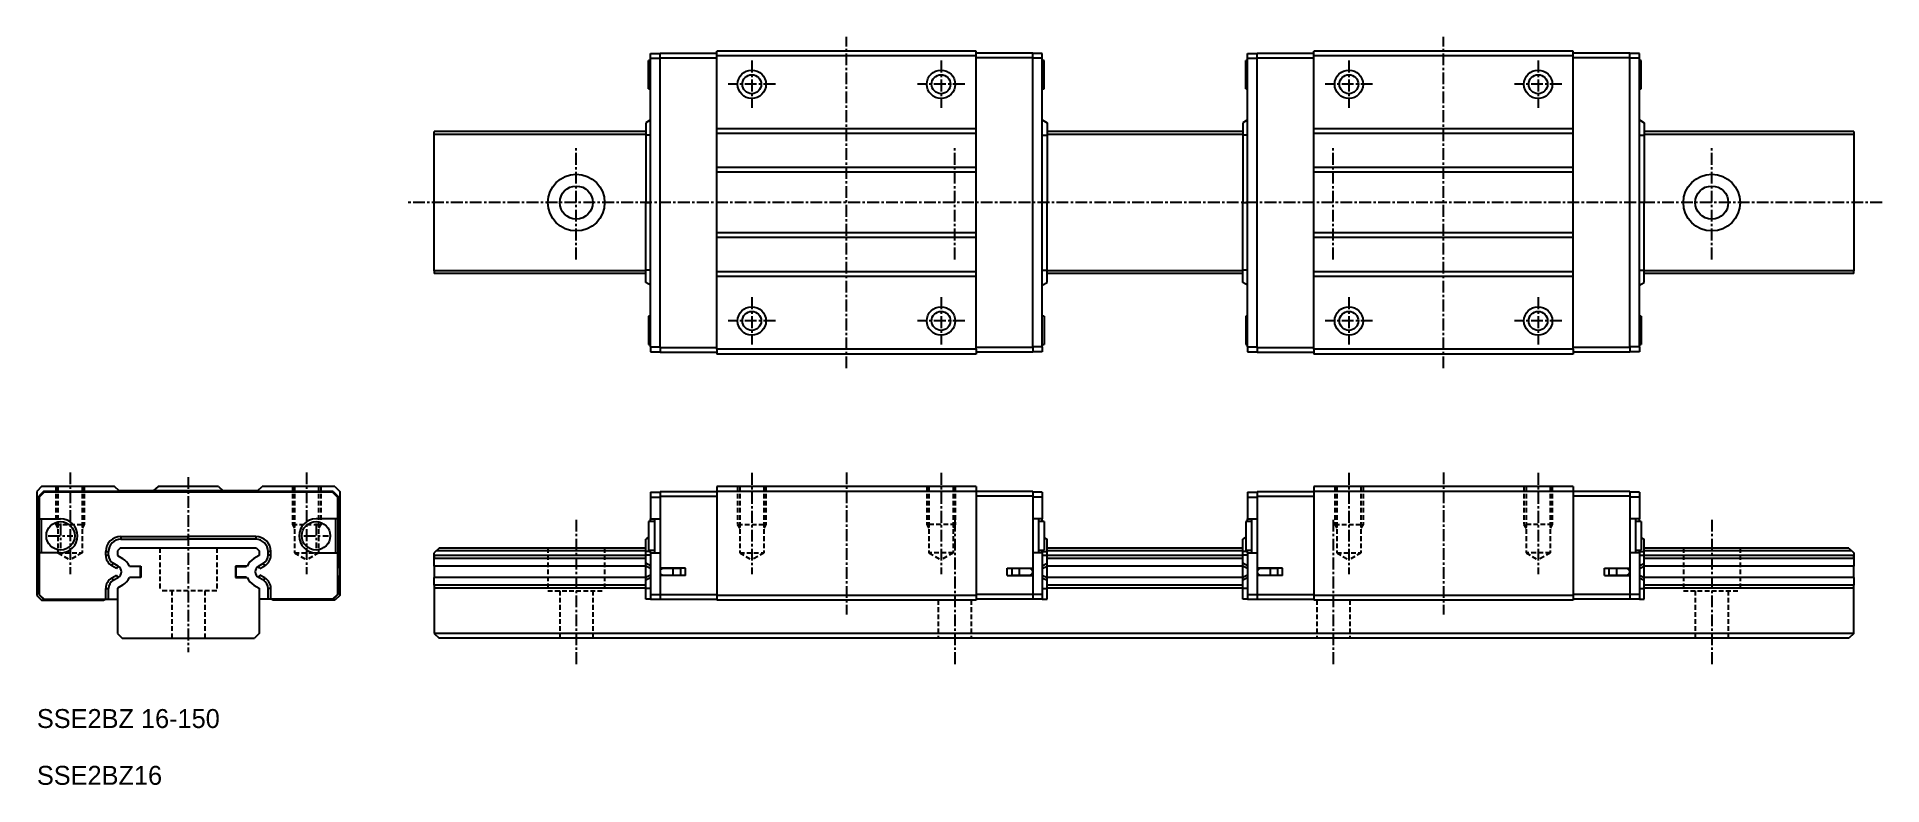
# Model space of a CAD drawing. Extents: x 10 to 205, y 10 to 89.
import ezdxf

# ---------------------------------------------------------------- set-up
doc = ezdxf.new("R2010")
doc.units = 0
doc.linetypes.add('CENTER', pattern=[2, 1.25, -0.25, 0.25, -0.25])
doc.linetypes.add('DASHED', pattern=[0.75, 0.5, -0.25])
doc.layers.get('0').update_dxf_attribs({"linetype": 'CONTINUOUS'})
doc.layers.add('CENTER', color=1, linetype='CENTER')

msp = doc.modelspace()

# ---------------------------------------------------------------- linework, layer by layer
at = {"color": 7, "linetype": 'CONTINUOUS'}
for p, q in [((74.65, 83.5), (74.65, 86.5)), ((74.85, 86.5), (74.65, 86.5)), ((74.85, 87.25), (75.85, 87.25)), ((74.85, 86.75), (74.85, 87.25)), ((74.85, 56.25), (74.85, 86.75)), ((74.85, 86.75), (75.85, 86.75)), ((75.85, 87.3), (81.85, 87.3)), ((75.85, 86.8), (75.85, 87.3)), ((75.85, 56.2), (75.85, 86.8)), ((75.85, 86.8), (81.85, 86.8)), ((109.25, 87.5), (81.85, 87.5)), ((81.85, 87), (81.85, 87.5)), ((81.85, 56), (81.85, 87)), ((109.25, 87), (81.85, 87)), ((109.25, 87), (109.25, 87.5)), ((115.25, 87.3), (109.25, 87.3)), ((109.25, 56), (109.25, 87)), ((115.25, 86.8), (109.25, 86.8)), ((115.25, 86.8), (115.25, 87.3)), ((116.25, 87.25), (115.25, 87.25)), ((115.25, 56.2), (115.25, 86.8)), ((116.25, 86.75), (115.25, 86.75)), ((116.25, 86.75), (116.25, 87.25)), ((116.25, 56.25), (116.25, 86.75)), ((116.45, 86.5), (116.25, 86.5)), ((116.45, 83.5), (116.45, 86.5)), ((137.75, 83.5), (137.75, 86.5)), ((137.95, 86.5), (137.75, 86.5)), ((137.95, 86.75), (137.95, 87.25)), ((137.95, 87.25), (138.95, 87.25)), ((137.95, 56.25), (137.95, 86.75)), ((137.95, 86.75), (138.95, 86.75)), ((138.95, 87.3), (144.95, 87.3)), ((138.95, 86.8), (138.95, 87.3)), ((138.95, 56.2), (138.95, 86.8)), ((138.95, 86.8), (144.95, 86.8)), ((172.35, 87.5), (144.95, 87.5)), ((144.95, 87), (144.95, 87.5)), ((172.35, 87), (144.95, 87)), ((144.95, 56), (144.95, 87)), ((172.35, 87), (172.35, 87.5)), ((178.35, 87.3), (172.35, 87.3)), ((172.35, 56), (172.35, 87)), ((178.35, 86.8), (172.35, 86.8)), ((178.35, 86.8), (178.35, 87.3)), ((179.35, 87.25), (178.35, 87.25)), ((178.35, 56.2), (178.35, 86.8)), ((179.35, 86.75), (178.35, 86.75)), ((179.35, 86.75), (179.35, 87.25)), ((179.35, 56.25), (179.35, 86.75)), ((179.55, 86.5), (179.35, 86.5)), ((179.55, 83.5), (179.55, 86.5)), ((74.65, 83.5), (74.85, 83.5)), ((116.25, 83.5), (116.45, 83.5)), ((137.75, 83.5), (137.95, 83.5)), ((179.35, 83.5), (179.55, 83.5)), ((74.85, 80.23), (74.35, 79.93)), ((116.25, 80.23), (116.75, 79.93)), ((137.95, 80.23), (137.45, 79.93)), ((179.35, 80.23), (179.85, 79.93)), ((74.35, 79), (52, 79)), ((52, 78.7), (52, 79)), ((74.35, 78.7), (52, 78.7)), ((52, 64.3), (52, 78.7)), ((74.35, 79.93), (74.35, 78.63)), ((74.35, 78.63), (74.35, 71.5)), ((74.85, 78.63), (74.35, 78.63)), ((109.25, 79.3), (81.85, 79.3)), ((109.25, 78.8), (81.85, 78.8)), ((116.25, 78.63), (116.75, 78.63)), ((116.75, 79.93), (116.75, 78.63)), ((137.45, 79), (116.75, 79)), ((137.45, 78.7), (116.75, 78.7)), ((116.75, 78.63), (116.75, 71.5)), ((137.45, 79.93), (137.45, 78.63)), ((137.45, 78.63), (137.45, 71.5)), ((137.95, 78.63), (137.45, 78.63)), ((172.35, 79.3), (144.95, 79.3)), ((172.35, 78.8), (144.95, 78.8)), ((179.35, 78.63), (179.85, 78.63)), ((179.85, 79.93), (179.85, 78.63)), ((202, 79), (179.85, 79)), ((202, 78.7), (179.85, 78.7)), ((179.85, 78.63), (179.85, 71.5)), ((202, 79), (202, 78.7)), ((202, 78.7), (202, 64.3)), ((109.25, 75.2), (81.85, 75.2)), ((109.25, 74.7), (81.85, 74.7)), ((172.35, 75.2), (144.95, 75.2)), ((172.35, 74.7), (144.95, 74.7)), ((74.35, 64.37), (74.35, 71.5)), ((74.35, 71.5), (74.85, 71.5)), ((116.75, 71.5), (116.25, 71.5)), ((116.75, 64.37), (116.75, 71.5)), ((137.45, 64.37), (137.45, 71.5)), ((137.45, 71.5), (137.95, 71.5)), ((179.85, 71.5), (179.35, 71.5)), ((179.85, 64.37), (179.85, 71.5)), ((109.25, 68.3), (81.85, 68.3)), ((172.35, 68.3), (144.95, 68.3)), ((109.25, 67.8), (81.85, 67.8)), ((172.35, 67.8), (144.95, 67.8)), ((74.35, 63.07), (74.35, 64.37)), ((74.85, 64.37), (74.35, 64.37)), ((116.25, 64.37), (116.75, 64.37)), ((116.75, 63.07), (116.75, 64.37)), ((137.95, 64.37), (137.45, 64.37)), ((137.45, 63.07), (137.45, 64.37)), ((179.35, 64.37), (179.85, 64.37)), ((179.85, 63.07), (179.85, 64.37)), ((74.35, 64.3), (52, 64.3)), ((52, 64.3), (52, 64)), ((74.35, 64), (52, 64)), ((74.85, 62.77), (74.35, 63.07)), ((109.25, 64.2), (81.85, 64.2)), ((109.25, 63.7), (81.85, 63.7)), ((116.25, 62.77), (116.75, 63.07)), ((137.45, 64.3), (116.75, 64.3)), ((137.45, 64), (116.75, 64)), ((137.95, 62.77), (137.45, 63.07)), ((172.35, 64.2), (144.95, 64.2)), ((172.35, 63.7), (144.95, 63.7)), ((179.35, 62.77), (179.85, 63.07)), ((202, 64.3), (179.85, 64.3)), ((202, 64), (179.85, 64)), ((202, 64), (202, 64.3)), ((74.65, 59.5), (74.65, 56.5)), ((74.85, 59.5), (74.65, 59.5)), ((116.45, 59.5), (116.25, 59.5)), ((116.45, 59.5), (116.45, 56.5)), ((137.75, 59.5), (137.75, 56.5)), ((137.95, 59.5), (137.75, 59.5)), ((179.55, 59.5), (179.35, 59.5)), ((179.55, 59.5), (179.55, 56.5)), ((74.65, 56.5), (74.85, 56.5)), ((74.85, 56.25), (74.85, 55.75)), ((74.85, 56.25), (75.85, 56.25)), ((74.85, 55.75), (75.85, 55.75)), ((75.85, 56.2), (75.85, 55.7)), ((75.85, 56.2), (81.85, 56.2)), ((75.85, 55.7), (81.85, 55.7)), ((109.25, 56), (81.85, 56)), ((81.85, 56), (81.85, 55.5)), ((109.25, 55.5), (81.85, 55.5)), ((115.25, 56.2), (109.25, 56.2)), ((109.25, 56), (109.25, 55.5)), ((115.25, 55.7), (109.25, 55.7)), ((116.25, 56.25), (115.25, 56.25)), ((115.25, 56.2), (115.25, 55.7)), ((116.25, 55.75), (115.25, 55.75)), ((116.25, 56.5), (116.45, 56.5)), ((116.25, 56.25), (116.25, 55.75)), ((137.75, 56.5), (137.95, 56.5)), ((137.95, 56.25), (138.95, 56.25)), ((137.95, 56.25), (137.95, 55.75)), ((137.95, 55.75), (138.95, 55.75)), ((138.95, 56.2), (144.95, 56.2)), ((138.95, 56.2), (138.95, 55.7)), ((138.95, 55.7), (144.95, 55.7)), ((172.35, 56), (144.95, 56)), ((144.95, 56), (144.95, 55.5)), ((172.35, 55.5), (144.95, 55.5)), ((178.35, 56.2), (172.35, 56.2)), ((172.35, 56), (172.35, 55.5)), ((178.35, 55.7), (172.35, 55.7)), ((179.35, 56.25), (178.35, 56.25)), ((178.35, 56.2), (178.35, 55.7)), ((179.35, 55.75), (178.35, 55.75)), ((179.35, 56.5), (179.55, 56.5)), ((179.35, 56.25), (179.35, 55.75)), ((10.5, 41.5), (10, 41)), ((10, 41), (10, 30)), ((10.7, 41), (10.2, 40.5)), ((18.2, 41.5), (10.5, 41.5)), ((41.3, 41), (10.7, 41)), ((18.7, 41.05), (18.2, 41.5)), ((33.3, 41.05), (18.7, 41.05)), ((22.8, 41.5), (22.3, 41.05)), ((29.2, 41.5), (22.8, 41.5)), ((29.2, 41.5), (29.7, 41.05)), ((33.3, 41.05), (33.8, 41.5)), ((41.5, 41.5), (33.8, 41.5)), ((41.3, 41), (41.8, 40.5)), ((41.5, 41.5), (42, 41)), ((42, 41), (42, 30)), ((75.85, 41), (81.85, 41)), ((75.85, 41), (75.85, 40.5)), ((109.25, 41.5), (81.85, 41.5)), ((81.85, 41.5), (81.85, 41)), ((81.85, 41), (81.85, 30)), ((109.25, 41), (81.85, 41)), ((109.25, 41.5), (109.25, 41)), ((109.25, 41), (109.25, 30)), ((115.25, 41), (109.25, 41)), ((115.25, 41), (115.25, 40.5)), ((138.95, 41), (144.95, 41)), ((138.95, 41), (138.95, 40.5)), ((172.35, 41.5), (144.95, 41.5)), ((144.95, 41.5), (144.95, 41)), ((172.35, 41), (144.95, 41)), ((144.95, 41), (144.95, 30)), ((172.35, 41.5), (172.35, 41)), ((172.35, 41), (172.35, 30)), ((178.35, 41), (172.35, 41)), ((178.35, 41), (178.35, 40.5)), ((10.2, 40.5), (10.2, 32.9)), ((10.75, 40.9), (10.25, 40.4)), ((10.25, 40.4), (10.25, 38.1)), ((41.25, 40.9), (10.75, 40.9)), ((41.25, 40.9), (41.75, 40.4)), ((41.75, 40.4), (41.75, 38.1)), ((41.8, 40.5), (41.8, 32.9)), ((74.85, 40.9), (75.85, 40.9)), ((74.85, 40.9), (74.85, 40.4)), ((74.85, 40.4), (74.85, 38.1)), ((74.85, 40.4), (75.85, 40.4)), ((75.85, 40.5), (75.85, 32.9)), ((75.85, 40.5), (81.85, 40.5)), ((115.25, 40.5), (109.25, 40.5)), ((116.25, 40.9), (115.25, 40.9)), ((115.25, 40.5), (115.25, 32.9)), ((116.25, 40.4), (115.25, 40.4)), ((116.25, 40.9), (116.25, 40.4)), ((116.25, 40.4), (116.25, 38.1)), ((137.95, 40.9), (137.95, 40.4)), ((137.95, 40.9), (138.95, 40.9)), ((137.95, 40.4), (137.95, 38.1)), ((137.95, 40.4), (138.95, 40.4)), ((138.95, 40.5), (138.95, 32.9)), ((138.95, 40.5), (144.95, 40.5)), ((178.35, 40.5), (172.35, 40.5)), ((179.35, 40.9), (178.35, 40.9)), ((178.35, 40.5), (178.35, 32.9)), ((179.35, 40.4), (178.35, 40.4)), ((179.35, 40.9), (179.35, 40.4)), ((179.35, 40.4), (179.35, 38.1)), ((10.25, 38.1), (12.5, 38.1)), ((10.45, 38.1), (10.45, 34.5)), ((41.75, 38.1), (39.5, 38.1)), ((41.55, 38.1), (41.55, 34.5)), ((74.65, 37.8), (74.65, 34.8)), ((75.25, 37.8), (74.65, 37.8)), ((74.85, 38.1), (75.85, 38.1)), ((74.85, 37.8), (74.85, 38.1)), ((75.25, 38.1), (75.25, 34.5)), ((116.25, 38.1), (115.25, 38.1)), ((115.85, 38.1), (115.85, 34.5)), ((116.45, 37.8), (115.85, 37.8)), ((116.25, 37.8), (116.25, 38.1)), ((116.45, 37.8), (116.45, 34.8)), ((137.75, 37.8), (137.75, 34.8)), ((138.35, 37.8), (137.75, 37.8)), ((137.95, 37.8), (137.95, 38.1)), ((137.95, 38.1), (138.95, 38.1)), ((138.35, 38.1), (138.35, 34.5)), ((179.35, 38.1), (178.35, 38.1)), ((178.95, 38.1), (178.95, 34.5)), ((179.55, 37.8), (178.95, 37.8)), ((179.35, 37.8), (179.35, 38.1)), ((179.55, 37.8), (179.55, 34.8)), ((18.87, 36.23), (26, 36.23)), ((18.87, 36.23), (18.87, 35.93)), ((18.87, 35.93), (26, 35.93)), ((33.13, 36.23), (26, 36.23)), ((26, 35.93), (26, 36.23)), ((33.13, 35.93), (26, 35.93)), ((33.13, 36.23), (33.13, 35.93)), ((74.65, 36.11), (74.35, 35.93)), ((74.35, 34.63), (74.35, 35.93)), ((116.45, 36.11), (116.75, 35.93)), ((116.75, 34.63), (116.75, 35.93)), ((137.75, 36.11), (137.45, 35.93)), ((137.45, 34.63), (137.45, 35.93)), ((179.55, 36.11), (179.85, 35.93)), ((179.85, 34.63), (179.85, 35.93)), ((10.25, 34.5), (10.25, 30.1)), ((12.5, 34.5), (10.25, 34.5)), ((17.27, 34.63), (17.57, 34.63)), ((17.27, 34.264275), (17.27, 34.63)), ((17.27, 34.264275), (17.57, 34.264275)), ((17.57, 34.264275), (17.57, 34.63)), ((17.92, 33.138442), (18.07, 33.39825)), ((18.575814, 33.106218), (18.07, 33.39825)), ((18.8, 35), (18.5, 34.7)), ((18.5, 34.7), (18.5, 34.223861)), ((18.5, 34.223861), (19.06, 33.900544)), ((33.2, 35), (18.8, 35)), ((33.5, 34.223861), (32.94, 33.900544)), ((33.2, 35), (33.5, 34.7)), ((33.424186, 33.106218), (33.93, 33.39825)), ((33.5, 34.7), (33.5, 34.223861)), ((34.08, 33.138442), (33.93, 33.39825)), ((34.43, 34.264275), (34.43, 34.63)), ((34.73, 34.63), (34.43, 34.63)), ((34.73, 34.264275), (34.43, 34.264275)), ((34.73, 34.264275), (34.73, 34.63)), ((39.5, 34.5), (41.75, 34.5)), ((41.75, 34.5), (41.75, 30.1)), ((52.5, 35), (52, 34.5)), ((52, 33.1), (52, 34.5)), ((74.35, 34.223861), (52, 34.223861)), ((52, 34.223861), (52, 33.900544)), ((74.35, 33.900544), (52, 33.900544)), ((74.35, 34.7), (52.2, 34.7)), ((74.35, 35), (52.5, 35)), ((74.85, 34.63), (74.35, 34.63)), ((74.35, 34.264275), (74.35, 34.63)), ((74.35, 33.39825), (74.35, 34.264275)), ((74.85, 34.264275), (74.35, 34.264275)), ((74.85, 33.138442), (74.35, 33.39825)), ((74.35, 33.106218), (74.35, 33.39825)), ((74.65, 34.8), (75.25, 34.8)), ((74.85, 34.5), (74.85, 34.8)), ((74.85, 34.5), (74.85, 30.1)), ((74.85, 34.5), (75.85, 34.5)), ((116.25, 34.5), (115.25, 34.5)), ((115.85, 34.8), (116.45, 34.8)), ((116.25, 34.5), (116.25, 34.8)), ((116.25, 34.63), (116.75, 34.63)), ((116.25, 34.5), (116.25, 30.1)), ((116.25, 34.264275), (116.75, 34.264275)), ((116.25, 33.138442), (116.75, 33.39825)), ((137.45, 35), (116.75, 35)), ((137.45, 34.7), (116.75, 34.7)), ((116.75, 34.264275), (116.75, 34.63)), ((116.75, 33.39825), (116.75, 34.264275)), ((137.45, 34.223861), (116.75, 34.223861)), ((137.45, 33.900544), (116.75, 33.900544)), ((116.75, 33.106218), (116.75, 33.39825)), ((137.45, 34.264275), (137.45, 34.63)), ((137.95, 34.63), (137.45, 34.63)), ((137.95, 34.264275), (137.45, 34.264275)), ((137.45, 33.39825), (137.45, 34.264275)), ((137.45, 33.106218), (137.45, 33.39825)), ((137.95, 33.138442), (137.45, 33.39825)), ((137.75, 34.8), (138.35, 34.8)), ((137.95, 34.5), (137.95, 34.8)), ((137.95, 34.5), (137.95, 30.1)), ((137.95, 34.5), (138.95, 34.5)), ((179.35, 34.5), (178.35, 34.5)), ((178.95, 34.8), (179.55, 34.8)), ((179.35, 34.5), (179.35, 34.8)), ((179.35, 34.63), (179.85, 34.63)), ((179.35, 34.5), (179.35, 30.1)), ((179.35, 34.264275), (179.85, 34.264275)), ((179.35, 33.138442), (179.85, 33.39825)), ((201.5, 35), (179.85, 35)), ((201.8, 34.7), (179.85, 34.7)), ((179.85, 34.264275), (179.85, 34.63)), ((179.85, 33.39825), (179.85, 34.264275)), ((202, 34.223861), (179.85, 34.223861)), ((202, 33.900544), (179.85, 33.900544)), ((179.85, 33.106218), (179.85, 33.39825)), ((201.5, 35), (202, 34.5)), ((202, 34.5), (202, 33.1)), ((202, 33.900544), (202, 34.223861)), ((10.2, 32.1), (10.2, 32.9)), ((10.2, 32.9), (10.25, 32.9)), ((10.2, 32.1), (10.2, 30.1)), ((10.2, 32.1), (10.25, 32.1)), ((18.425814, 32.84641), (17.92, 33.138442)), ((17.92, 31.861558), (18.425814, 32.15359)), ((17.92, 31.861558), (18.07, 31.60175)), ((18.07, 31.60175), (18.575814, 31.893782)), ((18.425814, 32.84641), (18.575814, 33.106218)), ((18.425814, 32.15359), (18.575814, 31.893782)), ((19.782271, 33.1), (21, 33.1)), ((21, 31.9), (19.782271, 31.9)), ((19.879145, 33.049999), (19.858567, 33.100219)), ((19.858585, 31.899825), (19.879143, 31.950002)), ((20.95, 33.05), (19.879148, 33.05)), ((19.879148, 31.95), (20.95, 31.95)), ((20.95, 31.95), (20.95, 33.05)), ((21, 33.1), (21, 31.9)), ((32.217729, 33.1), (31, 33.1)), ((31, 33.1), (31, 31.9)), ((31, 31.9), (32.217729, 31.9)), ((31.05, 31.95), (31.05, 33.05)), ((31.05, 33.05), (32.120852, 33.05)), ((32.120852, 31.95), (31.05, 31.95)), ((32.120855, 33.049999), (32.141433, 33.100219)), ((32.141415, 31.899825), (32.120857, 31.950002)), ((33.574186, 32.84641), (33.424186, 33.106218)), ((33.574186, 32.15359), (33.424186, 31.893782)), ((33.93, 31.60175), (33.424186, 31.893782)), ((33.574186, 32.84641), (34.08, 33.138442)), ((34.08, 31.861558), (33.574186, 32.15359)), ((34.08, 31.861558), (33.93, 31.60175)), ((41.8, 32.9), (41.75, 32.9)), ((41.8, 32.1), (41.75, 32.1)), ((41.8, 32.1), (41.8, 32.9)), ((41.8, 32.1), (41.8, 30.1)), ((74.35, 33.1), (52, 33.1)), ((52, 33.1), (52, 31.9)), ((74.35, 31.9), (52, 31.9)), ((52, 31.099456), (52, 31.9)), ((74.85, 32.84641), (74.35, 33.106218)), ((74.35, 31.893782), (74.35, 33.106218)), ((74.85, 32.15359), (74.35, 31.893782)), ((74.35, 31.60175), (74.35, 31.893782)), ((74.85, 31.861558), (74.35, 31.60175)), ((74.35, 30.735725), (74.35, 31.60175)), ((78.55, 32.9), (75.85, 32.9)), ((75.85, 32.9), (75.85, 32.1)), ((75.85, 32.1), (75.85, 30.1)), ((78.55, 32.1), (75.85, 32.1)), ((77.25, 32.85), (76.2, 32.85)), ((77.25, 32.85), (76.2, 32.85)), ((76.2, 32.15), (77.25, 32.15)), ((76.2, 32.15), (77.25, 32.15)), ((76.65, 32.85), (76.65, 32.9)), ((76.65, 32.1), (76.65, 32.15)), ((77.110586, 32.85), (77.110586, 32.9)), ((77.110586, 32.1), (77.110586, 32.15)), ((77.25, 32.5), (77.25, 32.85)), ((78.05, 32.85), (77.25, 32.85)), ((78.05, 32.85), (77.25, 32.85)), ((77.25, 32.5), (77.25, 32.85)), ((77.25, 32.15), (77.25, 32.5)), ((77.25, 32.15), (77.25, 32.5)), ((77.25, 32.15), (78.05, 32.15)), ((77.25, 32.15), (78.05, 32.15)), ((78.05, 32.5), (78.05, 32.85)), ((78.05, 32.5), (78.05, 32.85)), ((78.05, 32.15), (78.05, 32.5)), ((78.05, 32.15), (78.05, 32.5)), ((78.55, 32.1), (78.55, 32.9)), ((112.55, 32.9), (115.25, 32.9)), ((112.55, 32.1), (112.55, 32.9)), ((112.55, 32.1), (115.25, 32.1)), ((113.05, 32.5), (113.05, 32.85)), ((113.85, 32.85), (113.05, 32.85)), ((113.05, 32.15), (113.05, 32.5)), ((113.05, 32.15), (113.85, 32.15)), ((114.9, 32.85), (113.85, 32.85)), ((113.85, 32.5), (113.85, 32.85)), ((113.85, 32.15), (113.85, 32.5)), ((113.85, 32.15), (114.9, 32.15)), ((113.989414, 32.85), (113.989414, 32.9)), ((113.989414, 32.1), (113.989414, 32.15)), ((114.45, 32.85), (114.45, 32.9)), ((114.45, 32.1), (114.45, 32.15)), ((115.25, 32.9), (115.25, 32.1)), ((115.25, 32.1), (115.25, 30.1)), ((116.25, 32.84641), (116.75, 33.106218)), ((116.25, 32.15359), (116.75, 31.893782)), ((116.25, 31.861558), (116.75, 31.60175)), ((116.75, 31.893782), (116.75, 33.106218)), ((137.45, 33.1), (116.75, 33.1)), ((137.45, 31.9), (116.75, 31.9)), ((116.75, 31.60175), (116.75, 31.893782)), ((116.75, 30.735725), (116.75, 31.60175)), ((137.45, 31.893782), (137.45, 33.106218)), ((137.95, 32.84641), (137.45, 33.106218)), ((137.95, 32.15359), (137.45, 31.893782)), ((137.45, 31.60175), (137.45, 31.893782)), ((137.95, 31.861558), (137.45, 31.60175)), ((137.45, 30.735725), (137.45, 31.60175)), ((141.65, 32.9), (138.95, 32.9)), ((138.95, 32.9), (138.95, 32.1)), ((141.65, 32.1), (138.95, 32.1)), ((138.95, 32.1), (138.95, 30.1)), ((140.35, 32.85), (139.3, 32.85)), ((140.35, 32.85), (139.3, 32.85)), ((139.3, 32.15), (140.35, 32.15)), ((139.3, 32.15), (140.35, 32.15)), ((139.75, 32.85), (139.75, 32.9)), ((139.75, 32.1), (139.75, 32.15)), ((140.210586, 32.85), (140.210586, 32.9)), ((140.210586, 32.1), (140.210586, 32.15)), ((140.35, 32.5), (140.35, 32.85)), ((141.15, 32.85), (140.35, 32.85)), ((141.15, 32.85), (140.35, 32.85)), ((140.35, 32.5), (140.35, 32.85)), ((140.35, 32.15), (140.35, 32.5)), ((140.35, 32.15), (140.35, 32.5)), ((140.35, 32.15), (141.15, 32.15)), ((140.35, 32.15), (141.15, 32.15)), ((141.15, 32.5), (141.15, 32.85)), ((141.15, 32.5), (141.15, 32.85)), ((141.15, 32.15), (141.15, 32.5)), ((141.15, 32.15), (141.15, 32.5)), ((141.65, 32.1), (141.65, 32.9)), ((175.65, 32.9), (178.35, 32.9)), ((175.65, 32.1), (175.65, 32.9)), ((175.65, 32.1), (178.35, 32.1)), ((176.95, 32.85), (176.15, 32.85)), ((176.15, 32.5), (176.15, 32.85)), ((176.15, 32.15), (176.15, 32.5)), ((176.15, 32.15), (176.95, 32.15)), ((178, 32.85), (176.95, 32.85)), ((176.95, 32.5), (176.95, 32.85)), ((176.95, 32.15), (176.95, 32.5)), ((176.95, 32.15), (178, 32.15)), ((177.089414, 32.85), (177.089414, 32.9)), ((177.089414, 32.1), (177.089414, 32.15)), ((177.55, 32.85), (177.55, 32.9)), ((177.55, 32.1), (177.55, 32.15)), ((178.35, 32.9), (178.35, 32.1)), ((178.35, 32.1), (178.35, 30.1)), ((179.35, 32.84641), (179.85, 33.106218)), ((179.35, 32.15359), (179.85, 31.893782)), ((179.35, 31.861558), (179.85, 31.60175)), ((179.85, 31.893782), (179.85, 33.106218)), ((202, 33.1), (179.85, 33.1)), ((202, 31.9), (179.85, 31.9)), ((179.85, 31.60175), (179.85, 31.893782)), ((179.85, 30.735725), (179.85, 31.60175)), ((202, 31.9), (202, 33.1)), ((202, 31.9), (202, 31.099456)), ((10, 30), (10.5, 29.5)), ((10.2, 30.1), (10.7, 29.6)), ((10.25, 30.1), (10.75, 29.6)), ((10.5, 29.5), (17.027747, 29.5)), ((10.7, 29.6), (10.75, 29.6)), ((10.75, 29.6), (17.27, 29.6)), ((17.027747, 29.5), (17.242197, 29.6)), ((17.27, 29.6), (17.27, 30.735725)), ((17.27, 30.735725), (17.57, 30.735725)), ((17.27, 29.6), (17.57, 29.6)), ((17.57, 29.6), (17.57, 30.735725)), ((17.57, 29.6), (18.5, 29.6)), ((19.06, 31.099456), (18.5, 30.776139)), ((18.5, 30.776139), (18.5, 26)), ((32.94, 31.099456), (33.5, 30.776139)), ((33.5, 30.776139), (33.5, 26)), ((34.43, 29.6), (33.5, 29.6)), ((34.43, 29.6), (34.43, 30.735725)), ((34.73, 30.735725), (34.43, 30.735725)), ((34.73, 29.6), (34.43, 29.6)), ((34.73, 29.6), (34.73, 30.735725)), ((41.25, 29.6), (34.73, 29.6)), ((34.972253, 29.5), (34.757803, 29.6)), ((41.5, 29.5), (34.972253, 29.5)), ((41.75, 30.1), (41.25, 29.6)), ((41.3, 29.6), (41.25, 29.6)), ((41.8, 30.1), (41.3, 29.6)), ((42, 30), (41.5, 29.5)), ((74.35, 31.099456), (52, 31.099456)), ((52, 31.099456), (52, 30.776139)), ((74.35, 30.776139), (52, 30.776139)), ((52, 30.776139), (52, 26)), ((74.85, 30.735725), (74.35, 30.735725)), ((74.35, 29.6), (74.35, 30.735725)), ((74.85, 29.6), (74.35, 29.6)), ((74.85, 30.1), (75.85, 30.1)), ((74.85, 30.1), (74.85, 29.6)), ((74.85, 29.6), (75.85, 29.6)), ((75.85, 30.1), (81.85, 30.1)), ((75.85, 30.1), (75.85, 29.6)), ((75.85, 29.6), (81.85, 29.6)), ((109.25, 30), (81.85, 30)), ((81.85, 30), (81.85, 29.5)), ((109.25, 29.5), (81.85, 29.5)), ((115.25, 30.1), (109.25, 30.1)), ((109.25, 30), (109.25, 29.5)), ((115.25, 29.6), (109.25, 29.6)), ((116.25, 30.1), (115.25, 30.1)), ((115.25, 30.1), (115.25, 29.6)), ((116.25, 29.6), (115.25, 29.6)), ((116.25, 30.735725), (116.75, 30.735725)), ((116.25, 30.1), (116.25, 29.6)), ((116.25, 29.6), (116.75, 29.6)), ((137.45, 31.099456), (116.75, 31.099456)), ((137.45, 30.776139), (116.75, 30.776139)), ((116.75, 29.6), (116.75, 30.735725)), ((137.45, 29.6), (137.45, 30.735725)), ((137.95, 30.735725), (137.45, 30.735725)), ((137.95, 29.6), (137.45, 29.6)), ((137.95, 30.1), (137.95, 29.6)), ((137.95, 30.1), (138.95, 30.1)), ((137.95, 29.6), (138.95, 29.6)), ((138.95, 30.1), (144.95, 30.1)), ((138.95, 30.1), (138.95, 29.6)), ((138.95, 29.6), (144.95, 29.6)), ((172.35, 30), (144.95, 30)), ((144.95, 30), (144.95, 29.5)), ((172.35, 29.5), (144.95, 29.5)), ((178.35, 30.1), (172.35, 30.1)), ((172.35, 30), (172.35, 29.5)), ((178.35, 29.6), (172.35, 29.6)), ((178.35, 30.1), (178.35, 29.6)), ((179.35, 30.1), (178.35, 30.1)), ((179.35, 29.6), (178.35, 29.6)), ((179.35, 30.735725), (179.85, 30.735725)), ((179.35, 30.1), (179.35, 29.6)), ((179.35, 29.6), (179.85, 29.6)), ((202, 31.099456), (179.85, 31.099456)), ((202, 30.776139), (179.85, 30.776139)), ((179.85, 29.6), (179.85, 30.735725)), ((202, 30.776139), (202, 31.099456)), ((202, 26), (202, 30.776139)), ((18.5, 26), (19, 25.5)), ((19, 25.5), (33, 25.5)), ((33.5, 26), (33, 25.5)), ((202, 26), (52, 26)), ((52, 26), (52.5, 25.5)), ((201.5, 25.5), (52.5, 25.5)), ((202, 26), (201.5, 25.5))]:
    msp.add_line(p, q, dxfattribs=at)
at = {"color": 3, "linetype": 'DASHED'}
for p, q in [((12, 41.5), (12, 37.5)), ((12.225, 41.5), (12.225, 34.5)), ((14.775, 41.5), (14.775, 34.5)), ((15, 41.5), (15, 37.5)), ((37, 41.5), (37, 37.5)), ((37.225, 41.5), (37.225, 34.5)), ((39.775, 41.5), (39.775, 34.5)), ((40, 41.5), (40, 37.5)), ((84.05, 41.5), (84.05, 37.5)), ((84.275, 41.5), (84.275, 34.5)), ((86.825, 41.5), (86.825, 34.5)), ((87.05, 41.5), (87.05, 37.5)), ((104.05, 41.5), (104.05, 37.5)), ((104.275, 41.5), (104.275, 34.5)), ((106.825, 41.5), (106.825, 34.5)), ((107.05, 41.5), (107.05, 37.5)), ((147.15, 41.5), (147.15, 37.5)), ((147.375, 41.5), (147.375, 34.5)), ((149.925, 41.5), (149.925, 34.5)), ((150.15, 41.5), (150.15, 37.5)), ((167.15, 41.5), (167.15, 37.5)), ((167.375, 41.5), (167.375, 34.5)), ((169.925, 41.5), (169.925, 34.5)), ((170.15, 41.5), (170.15, 37.5)), ((12, 37.5), (12.225, 37.110289)), ((12, 37.5), (15, 37.5)), ((15, 37.5), (14.775, 37.110289)), ((37, 37.5), (40, 37.5)), ((37, 37.5), (37.225, 37.110289)), ((40, 37.5), (39.775, 37.110289)), ((84.05, 37.5), (87.05, 37.5)), ((84.05, 37.5), (84.275, 37.110289)), ((87.05, 37.5), (86.825, 37.110289)), ((107.05, 37.5), (104.05, 37.5)), ((104.05, 37.5), (104.275, 37.110289)), ((107.05, 37.5), (106.825, 37.110289)), ((147.15, 37.5), (150.15, 37.5)), ((147.15, 37.5), (147.375, 37.110289)), ((150.15, 37.5), (149.925, 37.110289)), ((170.15, 37.5), (167.15, 37.5)), ((167.15, 37.5), (167.375, 37.110289)), ((170.15, 37.5), (169.925, 37.110289)), ((12.225, 34.5), (14.775, 34.5)), ((12.225, 34.5), (13.5, 33.763878)), ((14.775, 34.5), (13.5, 33.763878)), ((23, 35), (23, 30.5)), ((29, 35), (29, 30.5)), ((37.225, 34.5), (38.5, 33.763878)), ((37.225, 34.5), (39.775, 34.5)), ((39.775, 34.5), (38.5, 33.763878)), ((64, 35), (64, 30.5)), ((70, 35), (70, 30.5)), ((84.275, 34.5), (86.825, 34.5)), ((84.275, 34.5), (85.55, 33.763878)), ((86.825, 34.5), (85.55, 33.763878)), ((106.825, 34.5), (104.275, 34.5)), ((104.275, 34.5), (105.55, 33.763878)), ((106.825, 34.5), (105.55, 33.763878)), ((147.375, 34.5), (149.925, 34.5)), ((147.375, 34.5), (148.65, 33.763878)), ((149.925, 34.5), (148.65, 33.763878)), ((167.375, 34.5), (168.65, 33.763878)), ((169.925, 34.5), (167.375, 34.5)), ((169.925, 34.5), (168.65, 33.763878)), ((184, 35), (184, 30.5)), ((190, 35), (190, 30.5)), ((29, 30.5), (23, 30.5)), ((24.25, 30.5), (24.25, 25.5)), ((27.75, 30.5), (27.75, 25.5)), ((64, 30.5), (70, 30.5)), ((65.25, 30.5), (65.25, 25.5)), ((68.75, 30.5), (68.75, 25.5)), ((105.25, 29.5), (105.25, 25.5)), ((108.75, 29.5), (108.75, 25.5)), ((145.25, 29.5), (145.25, 25.5)), ((148.75, 29.5), (148.75, 25.5)), ((184, 30.5), (190, 30.5)), ((185.25, 30.5), (185.25, 25.5)), ((188.75, 30.5), (188.75, 25.5))]:
    msp.add_line(p, q, dxfattribs=at)
at = {"color": 3, "linetype": 'CONTINUOUS'}
for centre in [(85.55, 84), (105.55, 84), (148.65, 84), (168.65, 84), (85.55, 59), (105.55, 59), (148.65, 59), (168.65, 59)]:
    msp.add_circle(centre, 1.5, dxfattribs=at)
at = {"color": 7, "linetype": 'CONTINUOUS'}
for centre, radius in [((85.55, 84), 1), ((105.55, 84), 1), ((148.65, 84), 1), ((168.65, 84), 1), ((67, 71.5), 3), ((187, 71.5), 3), ((67, 71.5), 1.75), ((187, 71.5), 1.75), ((85.55, 59), 1), ((105.55, 59), 1), ((148.65, 59), 1), ((168.65, 59), 1), ((12.5, 36.3), 1.5), ((39.5, 36.3), 1.5)]:
    msp.add_circle(centre, radius, dxfattribs=at)
for centre, radius, start, end in [((12.5, 36.3), 1.8, 270, 90), ((39.5, 36.3), 1.8, 90, 270), ((18.870023, 34.629977), 1.600023, 90.000833, 179.999167), ((18.87, 34.63), 1.3, 90, 180), ((33.129977, 34.629977), 1.600023, 0.000833, 89.999167), ((33.13, 34.63), 1.3, 0, 90), ((18.57, 34.264275), 1.3, 180, 240), ((18.57, 34.264275), 1, 180, 240), ((18.185, 32.385), 1.75, 24.115126, 60), ((33.815, 32.385), 1.75, 120, 155.884874), ((33.43, 34.264275), 1, 300, 0), ((33.43, 34.264275), 1.3, 300, 0), ((18.57, 30.735725), 1.3, 120, 180), ((18.57, 30.735725), 1, 120, 180), ((18.225814, 32.5), 0.7, 300, 60), ((18.185, 32.615), 1.75, 300, 335.884874), ((33.815, 32.615), 1.75, 204.115126, 240), ((33.774186, 32.5), 0.7, 120, 240), ((33.43, 30.735725), 1, 0, 60), ((33.43, 30.735725), 1.3, 0, 60), ((76.2, 32.5), 0.35, 90, 180), ((76.2, 32.5), 0.35, 90, 180), ((76.2, 32.5), 0.35, 180, 270), ((76.2, 32.5), 0.35, 180, 270), ((114.9, 32.5), 0.35, 0, 90), ((114.9, 32.5), 0.35, 270, 0), ((139.3, 32.5), 0.35, 90, 180), ((139.3, 32.5), 0.35, 90, 180), ((139.3, 32.5), 0.35, 180, 270), ((139.3, 32.5), 0.35, 180, 270), ((178, 32.5), 0.35, 0, 90), ((178, 32.5), 0.35, 270, 0)]:
    msp.add_arc(centre, radius, start, end, dxfattribs=at)
at = {"layer": 'CENTER', "color": 1, "linetype": 'CENTER'}
for p, q in [((95.55, 54), (95.55, 89)), ((158.65, 54), (158.65, 89)), ((85.55, 86.5), (85.55, 81.5)), ((105.55, 86.5), (105.55, 81.5)), ((148.65, 86.5), (148.65, 81.5)), ((168.65, 86.5), (168.65, 81.5)), ((88.05, 84), (83.05, 84)), ((108.05, 84), (103.05, 84)), ((151.15, 84), (146.15, 84)), ((171.15, 84), (166.15, 84)), ((67, 65.5), (67, 77.5)), ((107, 65.5), (107, 77.5)), ((147, 65.5), (147, 77.5)), ((187, 65.5), (187, 77.5)), ((205, 71.5), (49, 71.5)), ((85.55, 61.5), (85.55, 56.5)), ((105.55, 61.5), (105.55, 56.5)), ((148.65, 61.5), (148.65, 56.5)), ((168.65, 61.5), (168.65, 56.5)), ((88.05, 59), (83.05, 59)), ((108.05, 59), (103.05, 59)), ((151.15, 59), (146.15, 59)), ((171.15, 59), (166.15, 59)), ((13.5, 43), (13.5, 32.263878)), ((38.5, 43), (38.5, 32.263878)), ((85.55, 42.94), (85.55, 32.263878)), ((95.55, 43), (95.55, 28)), ((105.55, 42.94), (105.55, 32.263878)), ((148.65, 42.94), (148.65, 32.263878)), ((158.65, 43), (158.65, 28)), ((168.65, 42.94), (168.65, 32.263878)), ((26, 42.5), (26, 24)), ((12.5, 37.6), (12.5, 35)), ((39.5, 37.6), (39.5, 35)), ((67, 38), (67, 22.5)), ((107, 38), (107, 22.5)), ((147, 38), (147, 22.5)), ((187, 38), (187, 22.5)), ((11.2, 36.3), (13.8, 36.3)), ((38.2, 36.3), (40.8, 36.3))]:
    msp.add_line(p, q, dxfattribs=at)

# ---------------------------------------------------------------- texts
at = {"color": 7, "linetype": 'CONTINUOUS'}
for s, p in [('SSE2BZ 16-150', (10, 16)), ('SSE2BZ16', (10, 10))]:
    msp.add_text(s, height=2, dxfattribs=at).set_placement(p)

doc.saveas('drawing.dxf')
